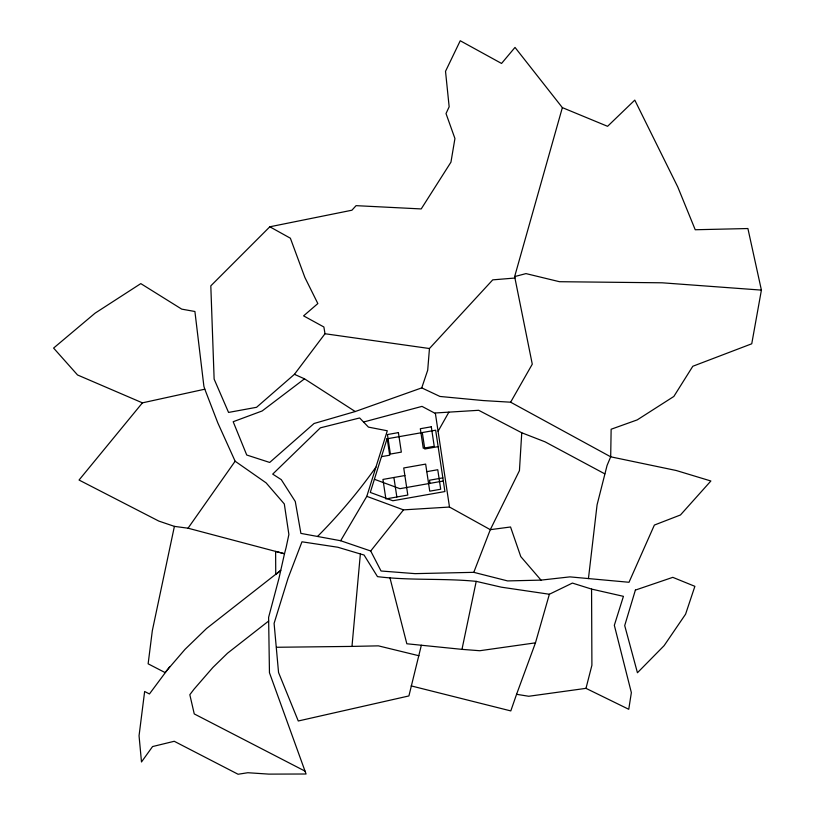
<?xml version="1.0" encoding="UTF-8"?>
<svg xmlns="http://www.w3.org/2000/svg" width="815" height="815" viewBox="0 0 815 815"><rect width="100%" height="100%" fill="white"/><g stroke="black" fill="none" stroke-linecap="round" stroke-linejoin="round"><path stroke-width="1.22" d="M355.238 411.534L304.504 378.832L262.155 410.964L233.182 421.722L246.731 455.014L269.694 462.451L314.06 423.494L355.238 411.534L421.742 387.879L439.957 396.457L483.183 400.562L510.628 402.203L610.69 456.808L676.256 470.51L710.874 480.993L680.454 514.978L654.374 525.064L629.007 582.277L569.909 576.877L541.028 580.117L520.785 556.614L510.547 526.989L490.304 529.668L449.493 507.042L435.322 412.981L478.68 410.291L521.753 432.775L519.44 470.632L490.304 529.668L473.78 572.334L415.069 573.638L381.043 570.999L370.703 550.991L340.65 540.732L300.898 533.397L295.285 501.51L281.277 479.638L272.709 474.116L320.377 427.834L359.649 417.963L368.441 427.111L387.298 430.778L366.801 496.345L340.65 540.732M269.816 226.794L290.374 238.204L304.871 277.446L317.84 303.567L303.588 315.874L323.881 326.988L325.002 333.743L294.439 374.319L256.562 407.296L228.557 412.431L214.131 379.118L210.81 285.861L269.816 226.794L351.917 210.219L356.074 205.655L421.212 208.935L450.95 162.165L454.933 138.519L446.019 113.56L449.157 106.796L445.52 71.323L460.241 40.75L501.551 63.448L515.009 47.413L562.36 107.621L514.642 276.591L514.917 278.037L492.729 279.861L429.454 348.525L427.702 370.193L421.742 387.879M276.479 647.273L351.978 646.407L360.362 553.966L337.818 547.242L301.968 541.802L288.072 578.171L274.095 623.363L278.547 672.497L298.27 720.99L408.906 695.939L421.345 645.246M588.44 578.589L597.079 504.821L607.063 465.457L610.69 456.808L611.138 429.24L637.228 419.888L673.842 396.457L692.811 366.261L751.746 343.787L761.404 290.109L747.905 228.536L695.226 229.749L677.764 186.961L634.783 100.113L607.582 126.315L562.36 107.621M389.876 577.55L406.828 643.769L461.973 649.361L476.215 581.36L501.337 587.177L549.371 594.247L572.395 583.082L591.568 589.082L623.434 596.336L614.327 625.288L631.36 692.638L628.752 709.284L585.985 688.349L528.752 696.265L516.567 694.309L510.801 710.914L411.157 685.894M174.4 526.378L188.031 528.202L284.486 553.752L286.085 547.639L288.887 534.497L284.313 503.955L266.108 482.867L235.138 461.219L217.819 422.924L204.81 389.193L142.421 402.855L79.045 480.035L158.762 521.06L174.4 526.378L152.324 630.678L148.136 663.817L165.058 672.558L184.985 649.382L206.541 628.497L280.757 570.357L275.745 574.555L275.613 551.398L284.486 553.752L278.964 578.365L268.604 617.373L269.459 672.721L306.073 774.005L268.828 774.118L247.821 772.722L238.082 774.25L174.237 741.283L152.568 746.56L141.494 761.964L139.049 735.751L144.642 691.487L149.44 693.962L169.703 666.741M585.985 688.349L591.904 665.264L591.568 589.082M516.567 694.309L535.465 642.841L549.371 594.247M438.083 431.288L448.882 412.146M510.628 402.203L532.277 364.183L514.642 276.591L525.981 273.606L559.467 281.705L662.198 282.805L761.404 290.109M188.031 528.202L235.138 461.219M375.919 467.168C358.437 491.842 338.826 514.999 317.534 536.464M370.703 550.991L403.507 509.874L449.493 507.042M268.655 621.02L227.517 653.212L212.909 667.444L194.001 689.215L189.824 694.706L194.255 713.92L305.055 771.143M363.541 422.027L421.997 406.379L435.404 413.5M381.461 456.665L389.692 455.208L387.217 438.765M438.144 446.64L424.778 449.004L422.302 432.561M404.872 475.542L382.938 479.424L385.882 498.933L407.806 495.051L403.731 467.973L425.654 464.102L429.739 491.18L440.701 489.234L437.757 469.725L426.795 471.661M442.851 477.865L429.485 480.229L429.953 483.366M443.319 481.003L399.91 488.684L374.401 479.281M535.465 642.841L479.77 650.727L461.973 649.361M541.028 580.117L507.602 580.922L473.78 572.334M351.978 646.407L378.394 645.857L418.981 655.759M325.002 333.743L429.454 348.525M476.215 581.36C443.462 578.11 410.261 580.708 377.488 576.633L364.05 555.015L360.362 553.966M366.801 496.345L403.507 509.874M521.753 432.775L545.082 441.842L604.812 473.861M142.421 402.855L77.547 374.981L53.596 348.076L95.06 313.184L140.801 283.61L181.735 309.14L194.907 311.493L203.893 386.32L204.81 389.193M294.439 374.319L304.504 378.832M393.9 477.478L396.844 496.997M635.384 590.091L624.708 625.584L637.442 672.742L664.103 645.674L685.588 614.174L694.879 586.331L672.793 577.346L635.384 590.091M387.054 438.796L370.285 492.433L392.85 500.756L444.909 491.547L435.668 430.198L387.054 438.796M398.403 432.612L387.441 434.548L390.375 454.067L401.337 452.121L398.403 432.612M431.298 426.795L420.326 428.731L423.27 448.25L434.232 446.304L431.298 426.795"/></g></svg>
